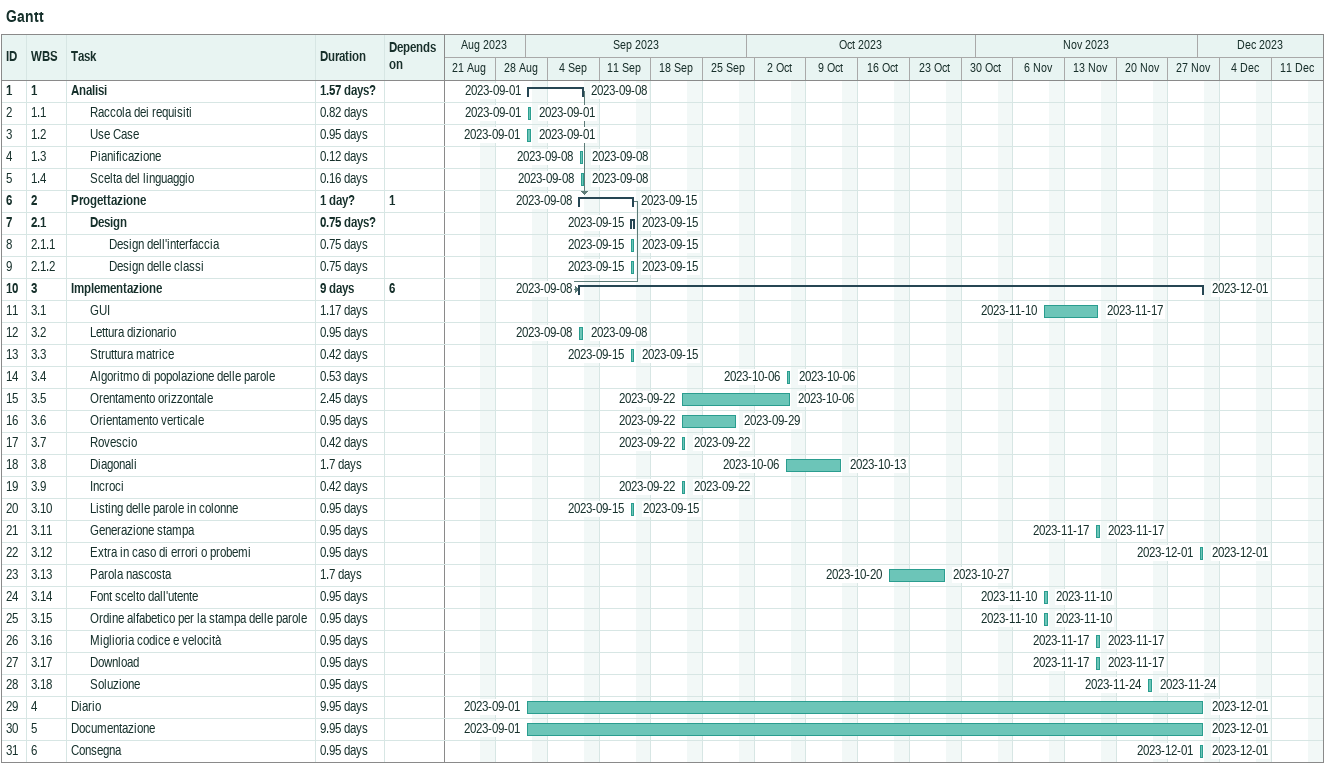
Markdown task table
Gantt

| ID | WBS | Task | Duration | Start | Finish | Predecessors |
|---|---|---|---|---|---|---|
| 1 | 1 | **Analisi** | 1.57d? | 2023-09-01 | 2023-09-08 |  |
| 2 | 1.1 | Raccola dei requisiti | 0.82d | 2023-09-01 | 2023-09-01 |  |
| 3 | 1.2 | Use Case | 0.95d | 2023-09-01 | 2023-09-01 |  |
| 4 | 1.3 | Pianificazione | 0.12d | 2023-09-08 | 2023-09-08 |  |
| 5 | 1.4 | Scelta del linguaggio | 0.16d | 2023-09-08 | 2023-09-08 |  |
| 6 | 2 | **Progettazione** | 1d? | 2023-09-08 | 2023-09-15 | 1 |
| 7 | 2.1 | **Design** | 0.75d? | 2023-09-15 | 2023-09-15 |  |
| 8 | 2.1.1 | Design dell'interfaccia | 0.75d | 2023-09-15 | 2023-09-15 |  |
| 9 | 2.1.2 | Design delle classi | 0.75d | 2023-09-15 | 2023-09-15 |  |
| 10 | 3 | **Implementazione** | 9d | 2023-09-08 | 2023-12-01 | 6 |
| 11 | 3.1 | GUI | 1.17d | 2023-11-10 | 2023-11-17 |  |
| 12 | 3.2 | Lettura dizionario | 0.95d | 2023-09-08 | 2023-09-08 |  |
| 13 | 3.3 | Struttura matrice | 0.42d | 2023-09-15 | 2023-09-15 |  |
| 14 | 3.4 | Algoritmo di popolazione delle parole | 0.53d | 2023-10-06 | 2023-10-06 |  |
| 15 | 3.5 | Orentamento orizzontale | 2.45d | 2023-09-22 | 2023-10-06 |  |
| 16 | 3.6 | Orientamento verticale | 0.95d | 2023-09-22 | 2023-09-29 |  |
| 17 | 3.7 | Rovescio | 0.42d | 2023-09-22 | 2023-09-22 |  |
| 18 | 3.8 | Diagonali | 1.7d | 2023-10-06 | 2023-10-13 |  |
| 19 | 3.9 | Incroci | 0.42d | 2023-09-22 | 2023-09-22 |  |
| 20 | 3.10 | Listing delle parole in colonne | 0.95d | 2023-09-15 | 2023-09-15 |  |
| 21 | 3.11 | Generazione stampa | 0.95d | 2023-11-17 | 2023-11-17 |  |
| 22 | 3.12 | Extra in caso di errori o probemi | 0.95d | 2023-12-01 | 2023-12-01 |  |
| 23 | 3.13 | Parola nascosta | 1.7d | 2023-10-20 | 2023-10-27 |  |
| 24 | 3.14 | Font scelto dall'utente | 0.95d | 2023-11-10 | 2023-11-10 |  |
| 25 | 3.15 | Ordine alfabetico per la stampa delle parole | 0.95d | 2023-11-10 | 2023-11-10 |  |
| 26 | 3.16 | Miglioria codice e velocità | 0.95d | 2023-11-17 | 2023-11-17 |  |
| 27 | 3.17 | Download | 0.95d | 2023-11-17 | 2023-11-17 |  |
| 28 | 3.18 | Soluzione | 0.95d | 2023-11-24 | 2023-11-24 |  |
| 29 | 4 | Diario | 9.95d | 2023-09-01 | 2023-12-01 |  |
| 30 | 5 | Documentazione | 9.95d | 2023-09-01 | 2023-12-01 |  |
| 31 | 6 | Consegna | 0.95d | 2023-12-01 | 2023-12-01 |  |
